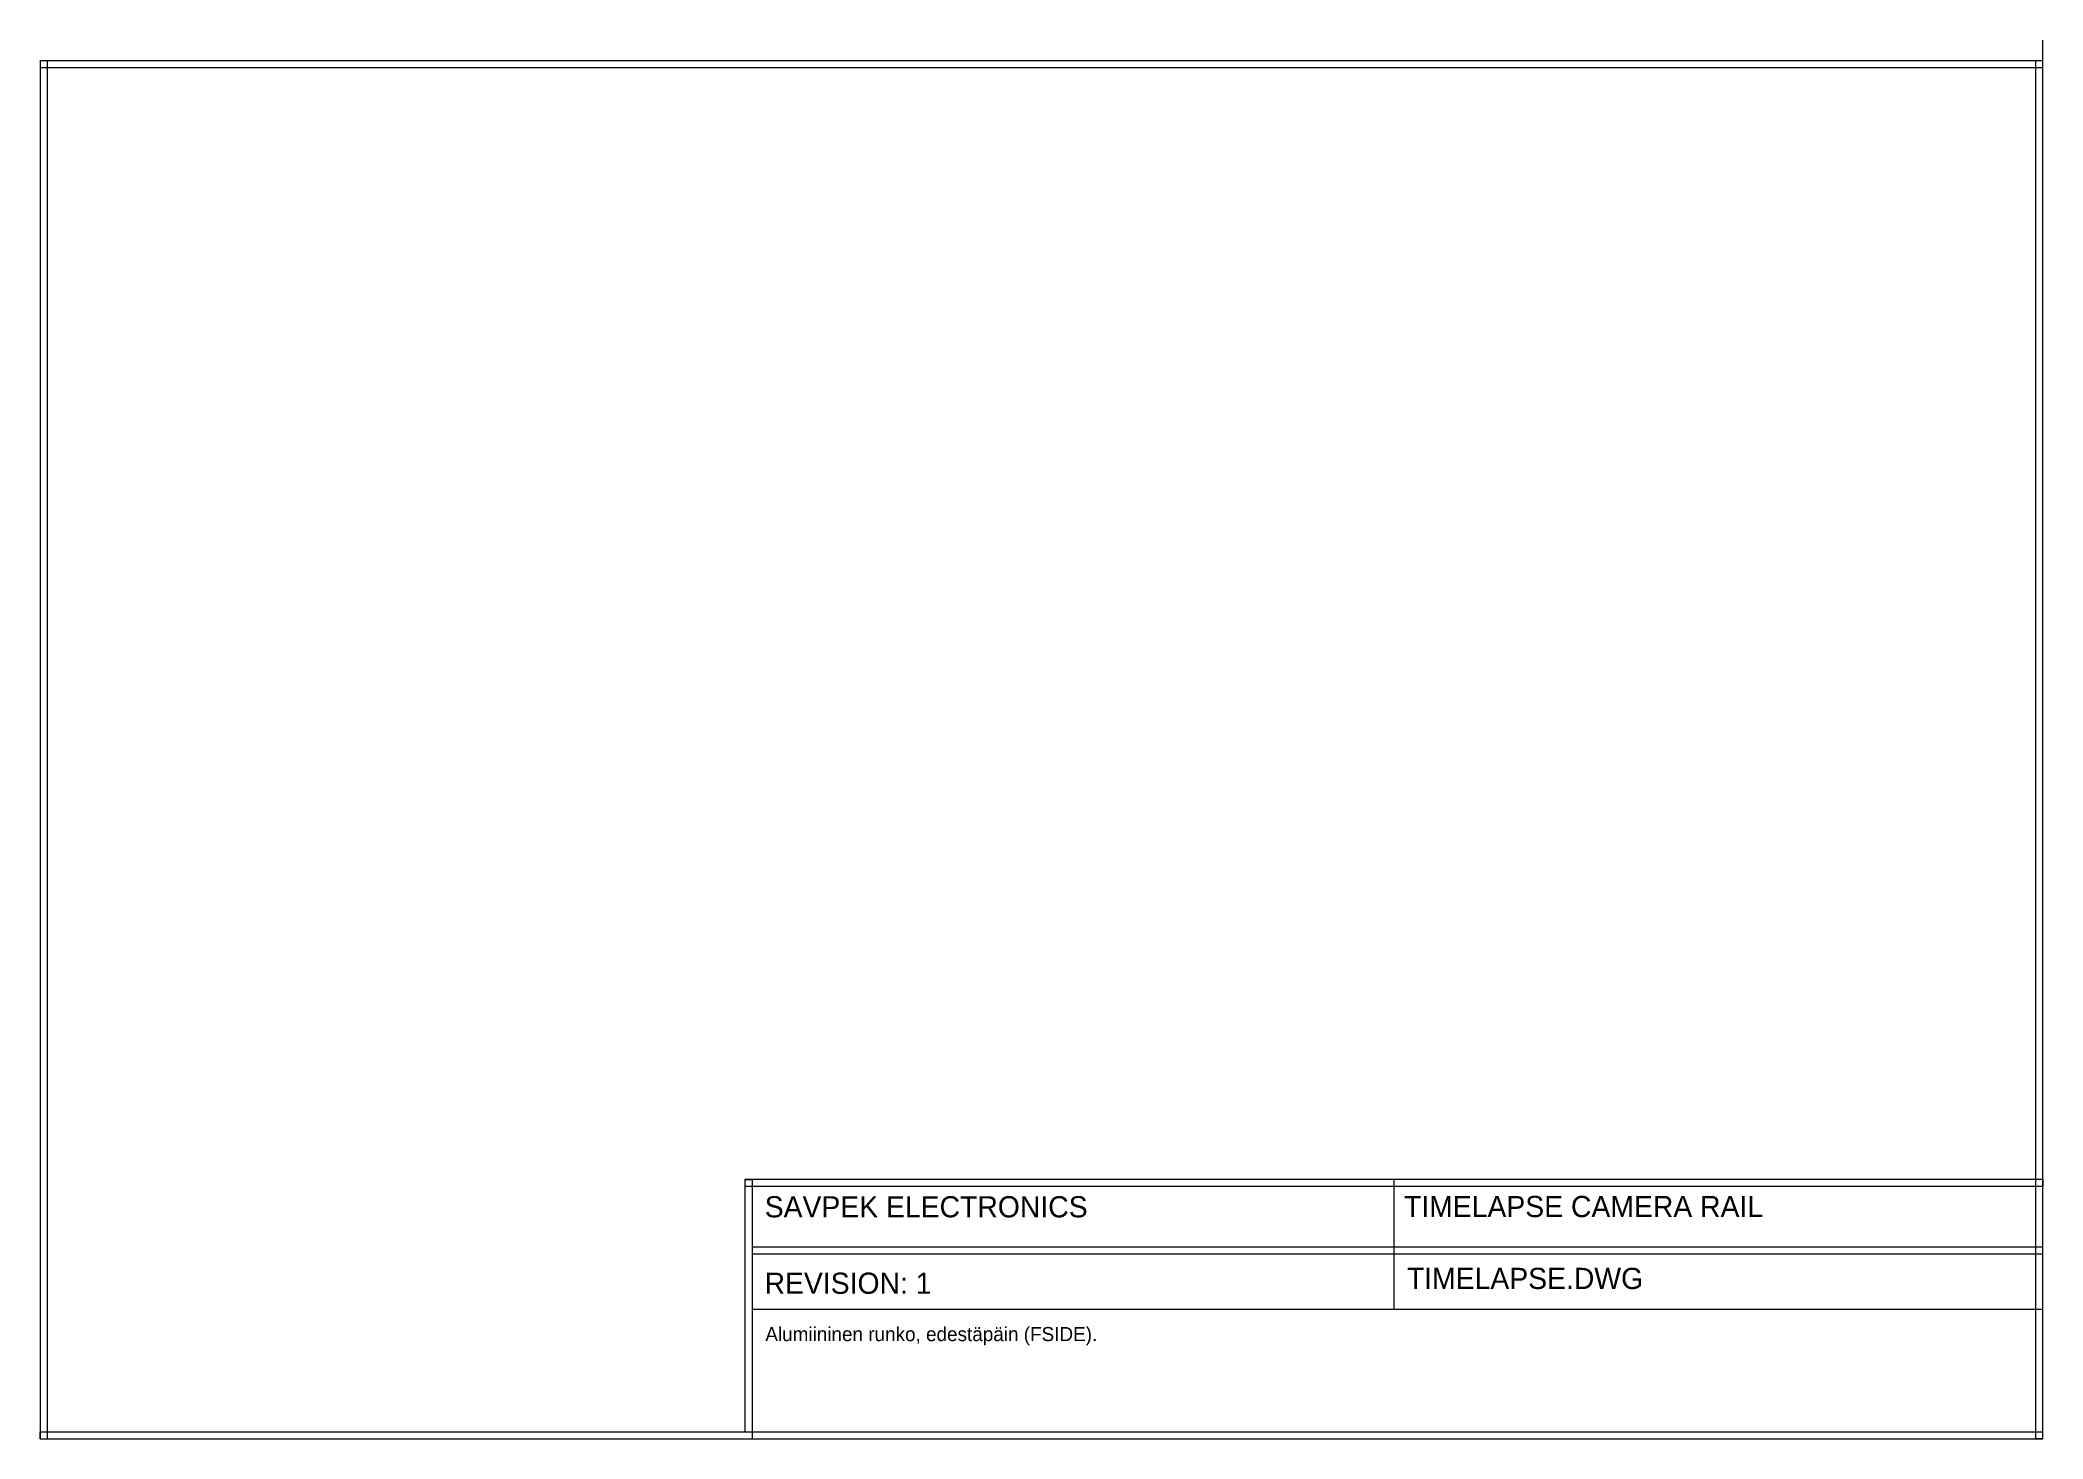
# Paper-space layout 'RUNKO-EDESTA' of a CAD drawing. Header units: millimetres. Extents: x 8 to 291, y 7 to 205.
import ezdxf

# ---------------------------------------------------------------- set-up
doc = ezdxf.new("R2010")
doc.units = ezdxf.units.MM
doc.header["$LTSCALE"] = 0.12
doc.layers.add('DIMENSIONS', color=50, linetype='Continuous')

psp = doc.layouts.new('RUNKO-EDESTA')

# ---------------------------------------------------------------- linework, layer by layer
at = {"layer": 'DIMENSIONS', "lineweight": 0}
for p, q in [((291.02, 6.66), (291.02, 204.7)), ((7.55, 201.79), (7.55, 6.66)), ((7.55, 201.79), (290.25, 201.79)), ((7.55, 201.79), (8.55, 201.79)), ((7.55, 201.79), (7.55, 200.79)), ((8.55, 201.79), (8.55, 6.66)), ((290.02, 6.66), (290.02, 201.79)), ((290.25, 201.79), (291.02, 201.79)), ((7.55, 200.79), (291.02, 200.79)), ((291.02, 43.4), (107.32, 43.4)), ((107.32, 43.4), (107.32, 7.66)), ((107.32, 43.4), (108.32, 43.4)), ((108.32, 43.4), (108.32, 6.66)), ((199.17, 43.4), (199.17, 25.03)), ((291.02, 43.4), (291.02, 42.4)), ((291.02, 42.4), (107.32, 42.4)), ((108.32, 33.88), (291.02, 33.88)), ((108.32, 33.88), (108.32, 32.88)), ((108.32, 32.88), (291.02, 32.88)), ((108.32, 25.03), (291.02, 25.03)), ((7.55, 6.66), (7.55, 7.66)), ((7.55, 7.66), (291.02, 7.66)), ((7.55, 6.66), (291.02, 6.66)), ((291.02, 6.66), (290.02, 6.66))]:
    psp.add_line(p, q, dxfattribs=at)

# ---------------------------------------------------------------- texts
at = {"layer": 'DIMENSIONS', "lineweight": 0, "attachment_point": 1}
for s, insert, char_height, width in [('SAVPEK ELECTRONICS', (110.11, 41.03), 3, 87.5511), ('TIMELAPSE CAMERA RAIL', (200.59, 41.07), 3, 89.4301), ('REVISION: 1', (110.09, 30.21), 3, 87.5511), ('Alumiininen runko, edestäpäin (FSIDE).', (110.2, 22.51), 2, 173.4708)]:
    psp.add_mtext(s, dxfattribs=dict(at, insert=insert, char_height=char_height, width=width))
at = {"layer": 'DIMENSIONS', "lineweight": 0, "insert": (201, 30.89), "char_height": 3, "attachment_point": 1}
psp.add_mtext('TIMELAPSE.DWG', dxfattribs=at)

doc.saveas('drawing.dxf')
